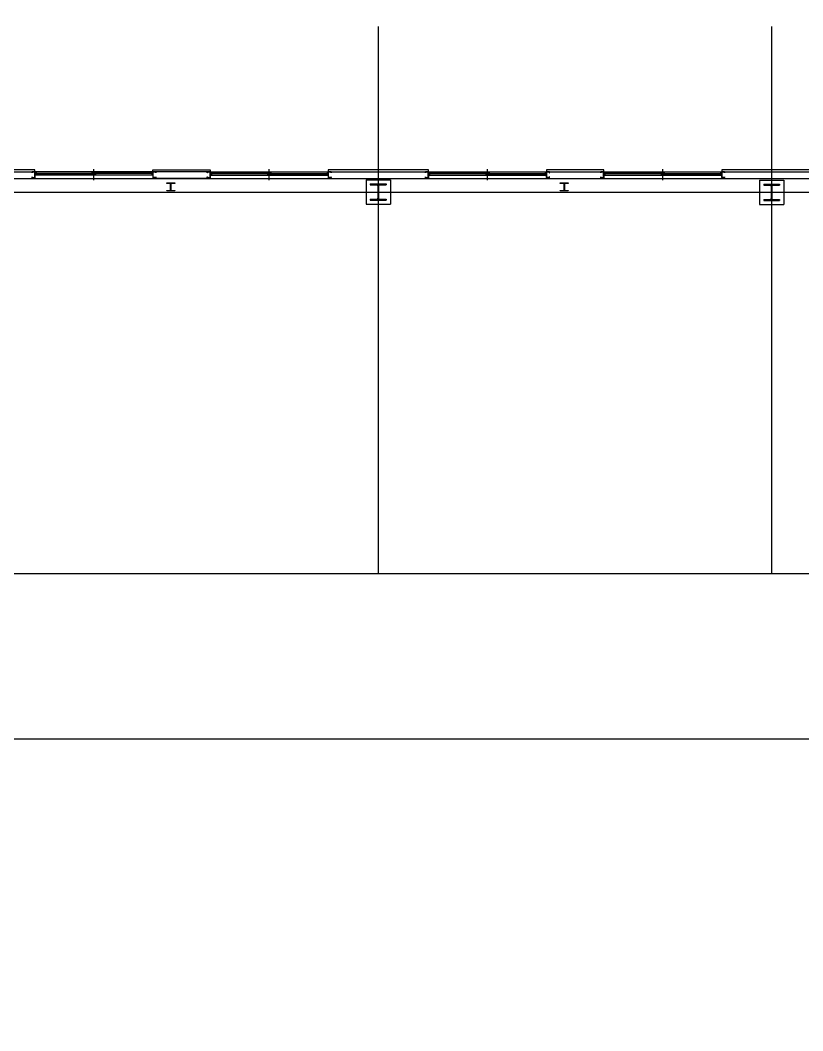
# Model space of a CAD drawing. Header units: millimetres. Extents: x -168200 to 672800, y -7409 to 118800.
# Drawn here: x 241600 to 261492, y -7409 to 18274 of the extents above; entities that cross this region are included whole.
import ezdxf
from ezdxf.xclip import XClip

# ---------------------------------------------------------------- set-up
doc = ezdxf.new("R2010")
doc.units = ezdxf.units.MM
doc.header["$LTSCALE"] = 200
doc.header["$XCLIPFRAME"] = 0
doc.linetypes.add('CENTER', pattern=[50.8, 31.75, -6.35, 6.35, -6.35])
doc.layers.get('DEFPOINTS').update_dxf_attribs({"color": 137})
for name, color, linetype in [('WALL-D', 3, 'Continuous'), ('단면선', 252, 'Continuous'), ('입면선', 252, 'Continuous'), ('중심선', 252, 'CENTER')]:
    doc.layers.add(name, color=color, linetype=linetype)

# ---------------------------------------------------------------- blocks, each defined once
blk = doc.blocks.new('I-Center 3층 평면도')
at = {"layer": '단면선', "ltscale": 100}
for p, q in [((-30202, 216), (-30202, 188)), ((-30202, 216), (-29797, 216)), ((-30202, 188), (-30031, 188)), ((-30009, 166), (-30009, -148)), ((-29991, 166), (-29991, -148)), ((-29969, 188), (-29797, 188)), ((-29797, 216), (-29797, 188)), ((-20202, 207), (-20202, 179)), ((-20202, 207), (-19797, 207)), ((-20202, 179), (-20031, 179)), ((-20009, 157), (-20009, -157)), ((-19991, 157), (-19991, -157)), ((-19969, 179), (-19797, 179)), ((-19797, 207), (-19797, 179)), ((-30202, -170), (-30202, -198)), ((-30202, -170), (-30031, -170)), ((-30202, -198), (-29797, -198)), ((-29969, -170), (-29797, -170)), ((-29797, -170), (-29797, -198)), ((-20202, -179), (-20202, -207)), ((-20202, -179), (-20031, -179)), ((-20202, -207), (-19797, -207)), ((-19969, -179), (-19797, -179)), ((-19797, -179), (-19797, -207))]:
    blk.add_line(p, q, dxfattribs=at)
for points in [[(-35289, 226), (-35372, 226), (-35372, 238), (-35172, 238), (-35172, 226), (-35255, 226, 0.414214), (-35268, 213), (-35268, 63, 0.414214), (-35255, 50), (-35172, 50), (-35172, 38), (-35372, 38), (-35372, 50), (-35289, 50, 0.414214), (-35276, 63), (-35276, 213, 0.414214)], [(-25289, 226), (-25372, 226), (-25372, 238), (-25172, 238), (-25172, 226), (-25255, 226, 0.414214), (-25268, 213), (-25268, 63, 0.414214), (-25255, 50), (-25172, 50), (-25172, 38), (-25372, 38), (-25372, 50), (-25289, 50, 0.414214), (-25276, 63), (-25276, 213, 0.414214)]]:
    blk.add_lwpolyline(points, format="xyb", close=True, dxfattribs=at)
for centre, start, end in [((-30031, 166), 0, 90), ((-29969, 166), 90, 180), ((-20031, 157), 0, 90), ((-19969, 157), 90, 180), ((-30031, -148), 270, 0), ((-29969, -148), 180, 270), ((-20031, -157), 270, 0), ((-19969, -157), 180, 270)]:
    blk.add_arc(centre, 22, start, end, dxfattribs=at)
at = {"layer": '입면선', "ltscale": 200}
for p, q in [((-38725, 520), (-38725, 440)), ((-35725, 520), (-38725, 520)), ((-38695, 520), (-38695, 440)), ((-35755, 520), (-35755, 440)), ((-35725, 520), (-35725, 440)), ((-34269, 520), (-34269, 440)), ((-34269, 520), (-31269, 520)), ((-34239, 520), (-34239, 440)), ((-31299, 520), (-31299, 440)), ((-31269, 520), (-31269, 440)), ((-28725, 520), (-28725, 440)), ((-28725, 520), (-25725, 520)), ((-28695, 520), (-28695, 440)), ((-25755, 520), (-25755, 440)), ((-25725, 520), (-25725, 440)), ((-24269, 520), (-24269, 440)), ((-24269, 520), (-21269, 520)), ((-24239, 520), (-24239, 440)), ((-21299, 520), (-21299, 440)), ((-21269, 520), (-21269, 440)), ((-35725, 440), (-38725, 440)), ((-35755, 480), (-38695, 480)), ((-37175, 460), (-38695, 460)), ((-35755, 500), (-37275, 500)), ((-37275, 480), (-37275, 500)), ((-37175, 460), (-37175, 480)), ((-34269, 350), (-35725, 350)), ((-34269, 440), (-31269, 440)), ((-34239, 500), (-32719, 500)), ((-34239, 480), (-31299, 480)), ((-32819, 460), (-32819, 480)), ((-32819, 460), (-31299, 460)), ((-32719, 480), (-32719, 500)), ((-30310, 319), (-29690, 319)), ((-30310, 319), (-30310, -301)), ((-29690, 319), (-29690, -301)), ((-28725, 440), (-25725, 440)), ((-28695, 500), (-27175, 500)), ((-28695, 480), (-25755, 480)), ((-27275, 460), (-27275, 480)), ((-27275, 460), (-25755, 460)), ((-27175, 480), (-27175, 500)), ((-24269, 440), (-21269, 440)), ((-24239, 500), (-22719, 500)), ((-24239, 480), (-21299, 480)), ((-22819, 460), (-22819, 480)), ((-22819, 460), (-21299, 460)), ((-22719, 480), (-22719, 500)), ((-20310, 310), (-19690, 310)), ((-20310, 310), (-20310, -310)), ((-19690, 310), (-19690, -310)), ((-30310, -301), (-29690, -301)), ((-20310, -310), (-19690, -310))]:
    blk.add_line(p, q, dxfattribs=at)
at = {"layer": '입면선'}
blk.add_line((-100350, 350), (350, 350), dxfattribs=at)
at = {"layer": '입면선', "ltscale": 200}
for points in [[(-51275, 570), (-51275, 520), (-38725, 520), (-38725, 570)], [(-38800, 495), (-38800, 520), (-38725, 520), (-38725, 370), (-38800, 370), (-38800, 395), (-38797, 395), (-38797, 373), (-38728, 373), (-38728, 517), (-38797, 517), (-38797, 495)], [(-34269, 570), (-34269, 520), (-35725, 520), (-35725, 570)], [(-35650, 495), (-35650, 520), (-35725, 520), (-35725, 370), (-35650, 370), (-35650, 395), (-35653, 395), (-35653, 373), (-35722, 373), (-35722, 517), (-35653, 517), (-35653, 495)], [(-34344, 495), (-34344, 520), (-34269, 520), (-34269, 370), (-34344, 370), (-34344, 395), (-34341, 395), (-34341, 373), (-34272, 373), (-34272, 517), (-34341, 517), (-34341, 495)], [(-31269, 570), (-31269, 520), (-28725, 520), (-28725, 570)], [(-31194, 495), (-31194, 520), (-31269, 520), (-31269, 370), (-31194, 370), (-31194, 395), (-31197, 395), (-31197, 373), (-31266, 373), (-31266, 517), (-31197, 517), (-31197, 495)], [(-28800, 495), (-28800, 520), (-28725, 520), (-28725, 370), (-28800, 370), (-28800, 395), (-28797, 395), (-28797, 373), (-28728, 373), (-28728, 517), (-28797, 517), (-28797, 495)], [(-25725, 570), (-25725, 520), (-24269, 520), (-24269, 570)], [(-25650, 495), (-25650, 520), (-25725, 520), (-25725, 370), (-25650, 370), (-25650, 395), (-25653, 395), (-25653, 373), (-25722, 373), (-25722, 517), (-25653, 517), (-25653, 495)], [(-24344, 495), (-24344, 520), (-24269, 520), (-24269, 370), (-24344, 370), (-24344, 395), (-24341, 395), (-24341, 373), (-24272, 373), (-24272, 517), (-24341, 517), (-24341, 495)], [(-21269, 570), (-21269, 520), (-18725, 520), (-18725, 570)], [(-21194, 495), (-21194, 520), (-21269, 520), (-21269, 370), (-21194, 370), (-21194, 395), (-21197, 395), (-21197, 373), (-21266, 373), (-21266, 517), (-21197, 517), (-21197, 495)]]:
    blk.add_lwpolyline(points, close=True, dxfattribs=at)
at = {"layer": '중심선', "ltscale": 200}
for p, q in [((-30000, 4213), (-30000, -71576)), ((-20000, 4213), (-20000, -71576)), ((-37225, 311), (-37225, 586)), ((-32769, 311), (-32769, 586)), ((-27225, 311), (-27225, 586)), ((-22769, 311), (-22769, 586)), ((-109508, 0), (9087, 0))]:
    blk.add_line(p, q, dxfattribs=at)
blk = doc.blocks.new('sheet-line')
at = {"layer": 'DEFPOINTS'}
blk.add_lwpolyline([(168200, -356400), (0, -356400), (0, -237600), (168200, -237600)], close=True, dxfattribs=at)

msp = doc.modelspace()

# ---------------------------------------------------------------- linework, layer by layer
at = {"layer": 'DEFPOINTS'}
msp.add_lwpolyline([(177500, 114600), (314900, 114600), (314900, 4200), (177500, 4200)], close=True, dxfattribs=at)

# ---------------------------------------------------------------- block references
ref = msp.add_blockref('I-Center 3층 평면도', (280700, 13900))
XClip(ref).set_block_clipping_path([(-103200.0000000003, -9668.8009418729), (34200, 100522.8029125887)])
at = {"layer": 'WALL-D'}
msp.add_blockref('sheet-line', (168200, 356400), dxfattribs=at)

doc.saveas('drawing.dxf')
